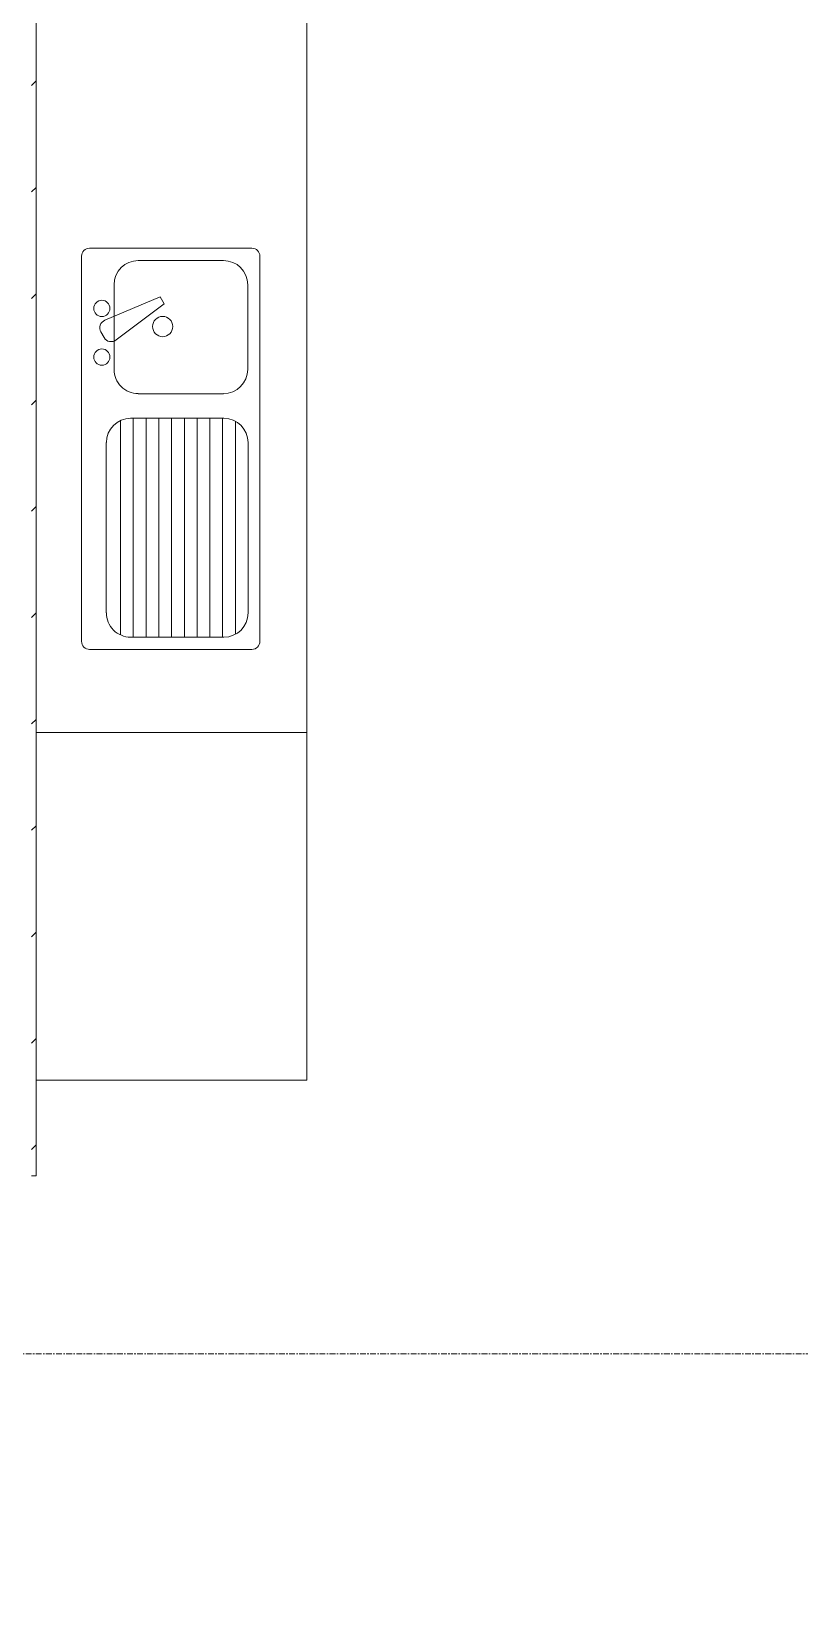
# Model space of a CAD drawing. Header units: millimetres. Extents: x 5356 to 209803, y -16346 to 109894.
# Drawn here: x 49653 to 51338, y 27887 to 31337 of the extents above; entities that cross this region are included whole.
import ezdxf

# ---------------------------------------------------------------- set-up
doc = ezdxf.new("R2010")
doc.units = ezdxf.units.MM
doc.linetypes.add('Grid Line', pattern=[22.225, 12.7, -3.175, 3.175, -3.175])
for name, color, linetype, lineweight in [('0-1', 7, 'Continuous', 5), ('A-WALL-PATT-2', 9, 'Continuous', 9), ('I-FURN', 30, 'Continuous', 9), ('I-FURN-1', 9, 'Continuous', 9), ('I-WALL-1', 253, 'Continuous', 18), ('S-GRID-1', 1, 'Grid Line', 9)]:
    doc.layers.add(name, color=color, linetype=linetype, lineweight=lineweight)

# ---------------------------------------------------------------- blocks, each defined once
blk = doc.blocks.new('HE BEP A - HE BEP A-348232-TKCS_MB ĐỊNH VỊ MỐC TỌA ĐỘ CÔNG TRÌNH')
at = {"layer": 'I-FURN'}
for p, q in [((3.5, 605.3), (3.5, 11)), ((765.9, 11), (765.9, 605.3)), ((765.9, 11), (765.9, 605.3)), ((948.4, 131.7), (948.4, 487.8)), ((965.9, 505.3), (1810.5, 505.3)), ((1828, 487.8), (1828, 131.7)), ((1401.8, 451.1), (1028.4, 451.1)), ((1644.6, 463.3), (1632.2, 456.1)), ((1670.1, 454.1), (1721.6, 333.3)), ((979.9, 419.9), (1450.3, 419.9)), ((1747.9, 434.2), (1562.5, 434.2)), ((1706.2, 324.4), (1627.3, 429.4)), ((975, 397.7), (975, 193.3)), ((975, 391.9), (1455.1, 391.9)), ((1455.1, 193.3), (1455.1, 397.7)), ((1509.1, 380.9), (1509.1, 194.2)), ((1801.3, 194.2), (1801.3, 380.9)), ((975, 363.9), (1455.1, 363.9)), ((975, 335.9), (1455.1, 335.9)), ((1721.6, 333.3), (1706.2, 324.4)), ((975, 307.9), (1455.1, 307.9)), ((975, 279.9), (1455.1, 279.9)), ((975, 251.9), (1455.1, 251.9)), ((975, 223.9), (1455.1, 223.9)), ((975, 195.9), (1455.1, 195.9)), ((981.5, 167.9), (1448.7, 167.9)), ((1028.4, 139.9), (1401.8, 139.9)), ((1562.5, 140.8), (1747.9, 140.8)), ((1810.5, 114.2), (965.9, 114.2)), ((3.5, 11), (765.9, 11)), ((4293.5, 11), (765.9, 11))]:
    blk.add_line(p, q, dxfattribs=at)
for centre, radius in [((1589.4, 460.9), 17.8), ((1696.1, 460.9), 17.8), ((1656.3, 327.5), 22.2)]:
    blk.add_circle(centre, radius, dxfattribs=at)
for centre, radius, start, end in [((965.9, 487.8), 17.5, 90, 180), ((1810.5, 487.8), 17.5, 0, 90), ((1028.4, 397.7), 53.3, 90, 180), ((1401.8, 397.7), 53.3, 360, 90), ((1641, 440.7), 17.8, 119.9521, 219.4618), ((1653.4, 447.9), 17.8, 20.5379, 119.9521), ((1562.5, 380.9), 53.3, 90, 180), ((1747.9, 380.9), 53.3, 360, 90), ((1028.4, 193.3), 53.3, 180, 270), ((1401.8, 193.3), 53.3, 270, 360), ((1562.5, 194.2), 53.3, 180, 270), ((1747.9, 194.2), 53.3, 270, 360), ((965.9, 131.7), 17.5, 180, 270), ((1810.5, 131.7), 17.5, 270, 360)]:
    blk.add_arc(centre, radius, start, end, dxfattribs=at)
at = {"layer": 'I-FURN-1'}
for p, q in [((3.5, 605.3), (3.5, 11)), ((3.5, 11), (4293.5, 11))]:
    blk.add_line(p, q, dxfattribs=at)
blk = doc.blocks.new('LOBBY_SOFA_1 - LOBBY_SOFA_1-V15-TKCS_MB ĐỊNH VỊ MỐC TỌA ĐỘ CÔNG TRÌNH')
at = {"layer": 'I-FURN'}
for p, q in [((-2556, -14.9), (-2556, -660)), ((-708, -660), (-708, -14.9)), ((-2457, -66), (-2457, -660)), ((-807, -66), (-2457, -66)), ((-807, -660), (-807, -66)), ((-807, -143), (-2457, -143)), ((-1907, -143), (-1907, -660)), ((-1357, -143), (-1357, -660)), ((-3128.2, -193.5), (-2688.2, -193.5)), ((-3128.2, -633.5), (-3128.2, -193.5)), ((-2688.2, -193.5), (-2688.2, -633.5)), ((-575.9, -193.5), (-575.9, -633.5)), ((-135.9, -193.5), (-575.9, -193.5)), ((-135.9, -633.5), (-135.9, -193.5)), ((-2915.4, -269), (-2915.4, -401)), ((-348.6, -269), (-348.6, -401)), ((-2915.4, -357), (-2981.4, -423)), ((-2849.4, -423), (-2915.4, -357)), ((-414.6, -423), (-348.6, -357)), ((-348.6, -357), (-282.6, -423)), ((-2937.4, -423), (-3069.4, -423)), ((-2981.4, -423), (-2915.4, -489)), ((-2915.4, -489), (-2849.4, -423)), ((-2915.4, -445), (-2915.4, -577)), ((-2893.4, -423), (-2761.4, -423)), ((-370.6, -423), (-502.6, -423)), ((-348.6, -489), (-414.6, -423)), ((-282.6, -423), (-348.6, -489)), ((-348.6, -445), (-348.6, -577)), ((-326.6, -423), (-194.6, -423)), ((-2688.2, -633.5), (-3128.2, -633.5)), ((-575.9, -633.5), (-135.9, -633.5)), ((-2556, -660), (-708, -660)), ((-1160.3, -1020.5), (-2128.3, -1020.5)), ((-2172.3, -1064.5), (-2172.3, -1504.5)), ((-1116.3, -1504.5), (-1116.3, -1064.5)), ((-2128.3, -1548.5), (-1160.3, -1548.5))]:
    blk.add_line(p, q, dxfattribs=at)
for centre, radius in [((-2915.4, -423), 154), ((-348.6, -423), 154), ((-2915.4, -423), 22), ((-348.6, -423), 22)]:
    blk.add_circle(centre, radius, dxfattribs=at)
for centre, start, end in [((-2128.3, -1064.5), 90, 180), ((-1160.3, -1064.5), 0, 90), ((-2128.3, -1504.5), 180, 270), ((-1160.3, -1504.5), 270, 0)]:
    blk.add_arc(centre, 44, start, end, dxfattribs=at)
at = {"layer": 'I-FURN-1'}
for p, q in [((-2556, -14.9), (-2556, -660)), ((-708, -660), (-708, -14.9)), ((-2688.2, -193.5), (-3128.2, -193.5)), ((-3128.2, -193.5), (-3128.2, -633.5)), ((-2688.2, -633.5), (-2688.2, -193.5)), ((-135.9, -193.5), (-575.9, -193.5)), ((-575.9, -193.5), (-575.9, -633.5)), ((-135.9, -633.5), (-135.9, -193.5)), ((-3128.2, -633.5), (-2688.2, -633.5)), ((-575.9, -633.5), (-135.9, -633.5)), ((-2556, -660), (-708, -660)), ((-1160.3, -1020.5), (-2128.3, -1020.5)), ((-2172.3, -1064.5), (-2172.3, -1504.5)), ((-1116.3, -1504.5), (-1116.3, -1064.5)), ((-2128.3, -1548.5), (-1160.3, -1548.5))]:
    blk.add_line(p, q, dxfattribs=at)
for centre, start, end in [((-2128.3, -1064.5), 90, 180), ((-1160.3, -1064.5), 0, 90), ((-2128.3, -1504.5), 180, 270), ((-1160.3, -1504.5), 270, 0)]:
    blk.add_arc(centre, 44, start, end, dxfattribs=at)
blk = doc.blocks.new('NCV_TKTC_TANG 1_rvt-1-TKCS_MB ĐỊNH VỊ MỐC TỌA ĐỘ CÔNG TRÌNH')
at = {"layer": 'A-WALL-PATT-2'}
h = blk.add_hatch(dxfattribs=at)
h.set_pattern_fill('FP_3', color=256, style=0, pattern_type=2)
h.set_pattern_definition([(45, (0, 0), (-116.6726, 116.6726), [])])
h.paths.add_polyline_path([(49652.6, 28826.9), (49662.6, 28826.9), (49662.6, 33326.9), (49652.6, 33326.9), (49652.6, 28836.9)])
at = {"layer": 'I-WALL-1'}
for p, q in [((49662.6, 28826.9), (49662.6, 33326.9)), ((49652.6, 28826.9), (49662.6, 28826.9))]:
    blk.add_line(p, q, dxfattribs=at)
at = {"layer": 'I-FURN-1'}
for name, p, rotation in [('HE BEP A - HE BEP A-348232-TKCS_MB ĐỊNH VỊ MỐC TỌA ĐỘ CÔNG TRÌNH', (50267.9, 29033.4), 90.00000000000026), ('LOBBY_SOFA_1 - LOBBY_SOFA_1-V15-TKCS_MB ĐỊNH VỊ MỐC TỌA ĐỘ CÔNG TRÌNH', (52657.5, 25090.4), 270.0000000000005)]:
    blk.add_blockref(name, p, dxfattribs=dict(at, rotation=rotation))

msp = doc.modelspace()

# ---------------------------------------------------------------- linework, layer by layer
at = {"layer": 'S-GRID-1'}
msp.add_line((131551.8, 28436.9), (29351.8, 28436.9), dxfattribs=at)

# ---------------------------------------------------------------- block references
at = {"layer": '0-1'}
msp.add_blockref('NCV_TKTC_TANG 1_rvt-1-TKCS_MB ĐỊNH VỊ MỐC TỌA ĐỘ CÔNG TRÌNH', (0, 0), dxfattribs=at)

doc.saveas('drawing.dxf')
